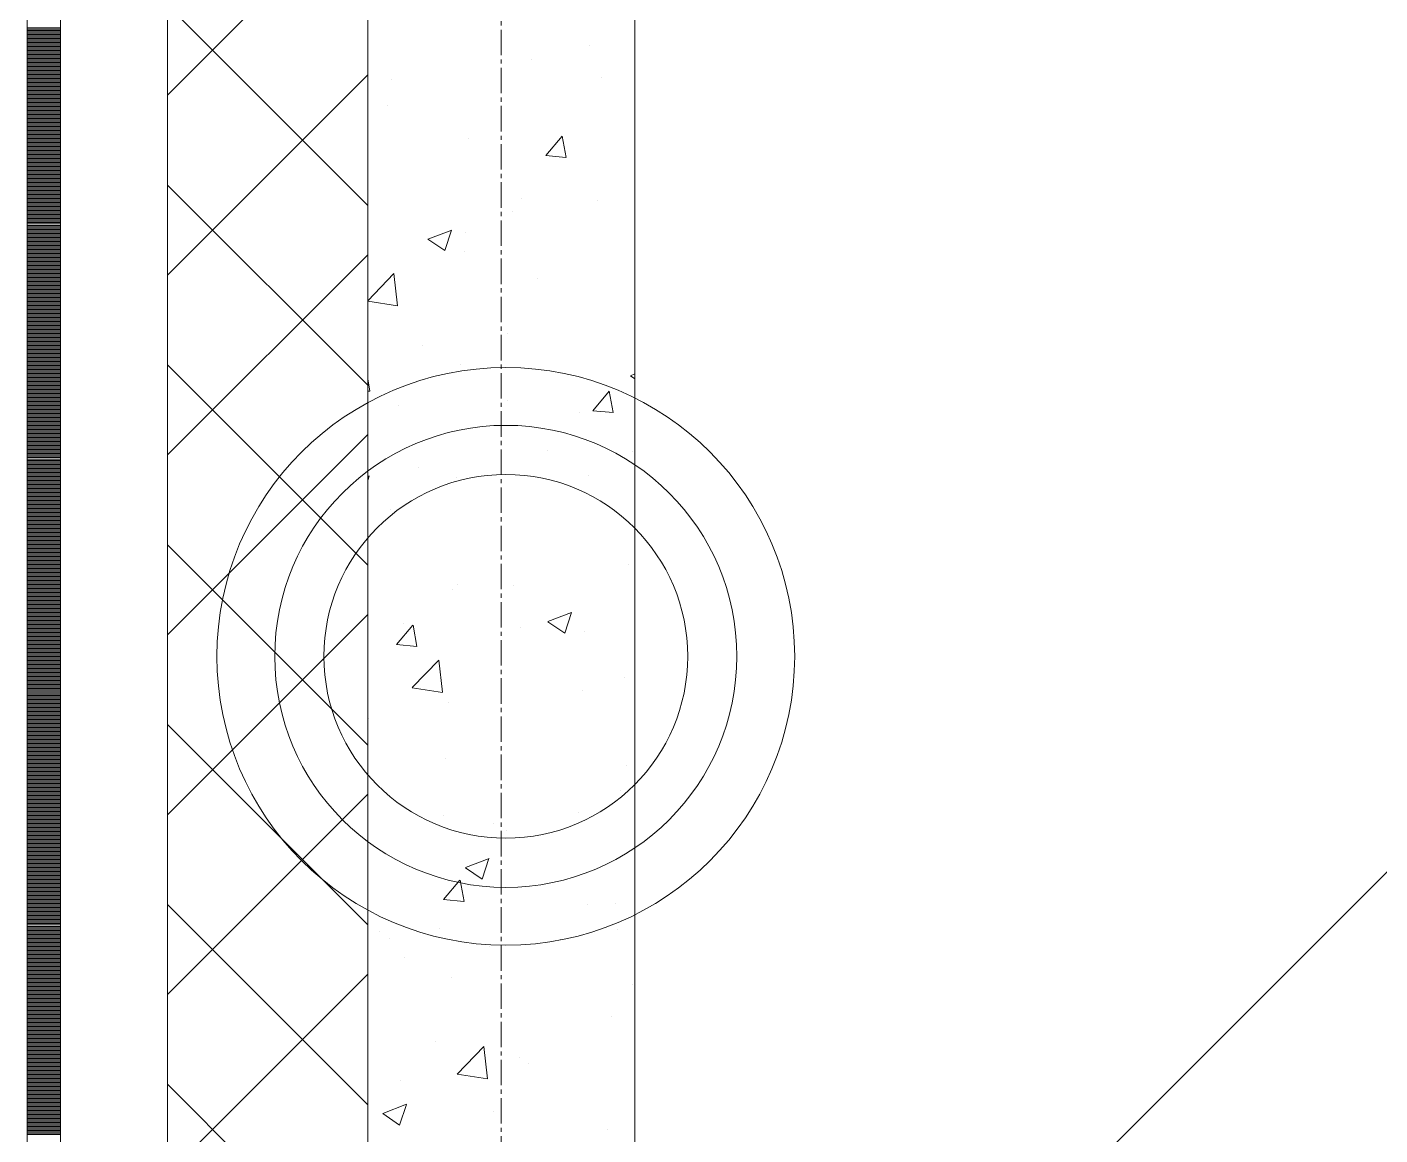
# Model space of a CAD drawing. Header units: millimetres. Extents: x 538266 to 1167394, y 114608 to 637157.
# Drawn here: x 828883 to 829896, y 150797 to 151626 of the extents above; entities that cross this region are included whole.
import ezdxf
from ezdxf.enums import TextEntityAlignment as Align

# ---------------------------------------------------------------- set-up
doc = ezdxf.new("R2010")
doc.units = ezdxf.units.MM
doc.linetypes.add('CENTER2', pattern=[28.575, 19.05, -3.175, 3.175, -3.175])
doc.linetypes.add('DASHED', pattern=[19.05, 12.7, -6.35])
doc.layers.get('Defpoints').update_dxf_attribs({"color": 140})
doc.layers.add('АР_Делит', color=120, linetype='Continuous', lineweight=0, plot=False)
for name, color, linetype, lineweight in [('АР_Стены ПЕНОблок', 52, 'Continuous', 20), ('АР_Тонкая', 254, 'Continuous', 5), ('АР_Утеплитель', 31, 'Continuous', 0), ('АР_Штриховка', 8, 'Continuous', 0)]:
    doc.layers.add(name, color=color, linetype=linetype, lineweight=lineweight)
doc.layers.add('РД_Оси_100', color=7, linetype='Continuous', lineweight=0, true_color=0x525252)
doc.layers.add('ФВ-5', color=7, linetype='Continuous')
doc.styles.add('style1', font='ARIALN.TTF')

# ---------------------------------------------------------------- blocks, each defined once
blk = doc.blocks.new('2_этаж')
at = {"layer": 'АР_Делит', "color": 18, "true_color": 0x000000}
for radius in [216.3, 173, 136.2]:
    blk.add_circle((672877, 151155.2), radius, dxfattribs=at)
at = {"layer": 'АР_Стены ПЕНОблок', "color": 18, "linetype": 'Continuous', "lineweight": 20, "true_color": 0x000000}
for p, q in [((672773.6, 213213.2), (672773.6, 137013.2)), ((672973.6, 137013.2), (672973.6, 213213.2))]:
    blk.add_line(p, q, dxfattribs=at)
at = {"layer": 'АР_Тонкая', "color": 18, "linetype": 'Continuous', "lineweight": 5, "true_color": 0x000000}
for p, q in [((672518.6, 213213.2), (672518.6, 137013.2)), ((672543.6, 213213.2), (672543.6, 137013.2)), ((672543.6, 137013.2), (672543.6, 213213.2)), ((672623.6, 137013.2), (672623.6, 213213.2))]:
    blk.add_line(p, q, dxfattribs=at)
at = {"layer": 'АР_Утеплитель', "color": 18, "linetype": 'Continuous', "lineweight": 0, "true_color": 0x000000}
for p, q in [((672623.6, 213213.2), (672623.6, 137013.2)), ((672773.6, 137013.2), (672773.6, 213213.2))]:
    blk.add_line(p, q, dxfattribs=at)
at = {"layer": 'АР_Штриховка', "color": 18, "linetype": 'Continuous', "lineweight": 0, "true_color": 0x000000}
for p, q in [((672623.6, 151575.5), (672773.6, 151725.5)), ((672773.6, 151492.9), (672623.6, 151642.9)), ((672518.6, 151626), (672543.6, 151626)), ((672518.6, 151625), (672543.6, 151625)), ((672518.6, 151624), (672543.6, 151624)), ((672518.6, 151623), (672543.6, 151623)), ((672518.6, 151622), (672543.6, 151622)), ((672518.6, 151621), (672543.6, 151621)), ((672518.6, 151620), (672543.6, 151620)), ((672518.6, 151619), (672543.6, 151619)), ((672518.6, 151618), (672543.6, 151618)), ((672518.6, 151617), (672543.6, 151617)), ((672518.6, 151616), (672543.6, 151616)), ((672518.6, 151615), (672543.6, 151615)), ((672518.6, 151614), (672543.6, 151614)), ((672518.6, 151613), (672543.6, 151613)), ((672518.6, 151612), (672543.6, 151612)), ((672518.6, 151611), (672543.6, 151611)), ((672518.6, 151610), (672543.6, 151610)), ((672518.6, 151609), (672543.6, 151609)), ((672518.6, 151608), (672543.6, 151608)), ((672518.6, 151607), (672543.6, 151607)), ((672518.6, 151606), (672543.6, 151606)), ((672518.6, 151605), (672543.6, 151605)), ((672518.6, 151604), (672543.6, 151604)), ((672939.7, 151612.6), (672939.7, 151612.6)), ((672518.6, 151603), (672543.6, 151603)), ((672518.6, 151602), (672543.6, 151602)), ((672518.6, 151601), (672543.6, 151601)), ((672518.6, 151600), (672543.6, 151600)), ((672518.6, 151599), (672543.6, 151599)), ((672518.6, 151598), (672543.6, 151598)), ((672518.6, 151597), (672543.6, 151597)), ((672518.6, 151596), (672543.6, 151596)), ((672518.6, 151595), (672543.6, 151595)), ((672518.6, 151594), (672543.6, 151594)), ((672896.5, 151602.3), (672896.5, 151602.3)), ((672518.6, 151593), (672543.6, 151593)), ((672518.6, 151592), (672543.6, 151592)), ((672518.6, 151591), (672543.6, 151591)), ((672518.6, 151590), (672543.6, 151590)), ((672518.6, 151589), (672543.6, 151589)), ((672518.6, 151588), (672543.6, 151588)), ((672518.6, 151587), (672543.6, 151587)), ((672518.6, 151586), (672543.6, 151586)), ((672518.6, 151585), (672543.6, 151585)), ((672518.6, 151584), (672543.6, 151584)), ((672518.6, 151583), (672543.6, 151583)), ((672623.6, 151440.8), (672773.6, 151590.8)), ((672791.5, 151587.1), (672791.5, 151587.1)), ((672948.6, 151588.7), (672948.6, 151588.7)), ((672518.6, 151582), (672543.6, 151582)), ((672518.6, 151581), (672543.6, 151581)), ((672518.6, 151580), (672543.6, 151580)), ((672518.6, 151579), (672543.6, 151579)), ((672518.6, 151578), (672543.6, 151578)), ((672518.6, 151577), (672543.6, 151577)), ((672518.6, 151576), (672543.6, 151576)), ((672518.6, 151575), (672543.6, 151575)), ((672518.6, 151574), (672543.6, 151574)), ((672518.6, 151573), (672543.6, 151573)), ((672518.6, 151572), (672543.6, 151572)), ((672518.6, 151571), (672543.6, 151571)), ((672518.6, 151570), (672543.6, 151570)), ((672518.6, 151569), (672543.6, 151569)), ((672518.6, 151568), (672543.6, 151568)), ((672518.6, 151567), (672543.6, 151567)), ((672518.6, 151566), (672543.6, 151566)), ((672518.6, 151565), (672543.6, 151565)), ((672518.6, 151564), (672543.6, 151564)), ((672518.6, 151563), (672543.6, 151563)), ((672788.1, 151567.6), (672788.1, 151567.6)), ((672518.6, 151562), (672543.6, 151562)), ((672518.6, 151561), (672543.6, 151561)), ((672518.6, 151560), (672543.6, 151560)), ((672518.6, 151559), (672543.6, 151559)), ((672518.6, 151558), (672543.6, 151558)), ((672518.6, 151557), (672543.6, 151557)), ((672518.6, 151556), (672543.6, 151556)), ((672518.6, 151555), (672543.6, 151555)), ((672518.6, 151554), (672543.6, 151554)), ((672518.6, 151553), (672543.6, 151553)), ((672518.6, 151552), (672543.6, 151552)), ((672518.6, 151551), (672543.6, 151551)), ((672518.6, 151550), (672543.6, 151550)), ((672518.6, 151549), (672543.6, 151549)), ((672518.6, 151548), (672543.6, 151548)), ((672518.6, 151547), (672543.6, 151547)), ((672518.6, 151546), (672543.6, 151546)), ((672518.6, 151545), (672543.6, 151545)), ((672518.6, 151544), (672543.6, 151544)), ((672518.6, 151543), (672543.6, 151543)), ((672849.2, 151543.2), (672849.2, 151543.2)), ((672906.9, 151530.2), (672919.1, 151544.8)), ((672922.2, 151528.9), (672919.3, 151544.8)), ((672518.6, 151542), (672543.6, 151542)), ((672518.6, 151541), (672543.6, 151541)), ((672518.6, 151540), (672543.6, 151540)), ((672518.6, 151539), (672543.6, 151539)), ((672518.6, 151538), (672543.6, 151538)), ((672518.6, 151537), (672543.6, 151537)), ((672518.6, 151536), (672543.6, 151536)), ((672518.6, 151535), (672543.6, 151535)), ((672518.6, 151534), (672543.6, 151534)), ((672518.6, 151533), (672543.6, 151533)), ((672518.6, 151532), (672543.6, 151532)), ((672518.6, 151531), (672543.6, 151531)), ((672518.6, 151530), (672543.6, 151530)), ((672518.6, 151529), (672543.6, 151529)), ((672518.6, 151528), (672543.6, 151528)), ((672518.6, 151527), (672543.6, 151527)), ((672518.6, 151526), (672543.6, 151526)), ((672518.6, 151525), (672543.6, 151525)), ((672518.6, 151524), (672543.6, 151524)), ((672518.6, 151523), (672543.6, 151523)), ((672906.9, 151530.2), (672922, 151528.9)), ((672518.6, 151522), (672543.6, 151522)), ((672518.6, 151521), (672543.6, 151521)), ((672518.6, 151520), (672543.6, 151520)), ((672518.6, 151519), (672543.6, 151519)), ((672518.6, 151518), (672543.6, 151518)), ((672518.6, 151517), (672543.6, 151517)), ((672518.6, 151516), (672543.6, 151516)), ((672518.6, 151515), (672543.6, 151515)), ((672518.6, 151514), (672543.6, 151514)), ((672518.6, 151513), (672543.6, 151513)), ((672518.6, 151512), (672543.6, 151512)), ((672518.6, 151511), (672543.6, 151511)), ((672518.6, 151510), (672543.6, 151510)), ((672518.6, 151509), (672543.6, 151509)), ((672518.6, 151508), (672543.6, 151508)), ((672518.6, 151507), (672543.6, 151507)), ((672518.6, 151506), (672543.6, 151506)), ((672518.6, 151505), (672543.6, 151505)), ((672518.6, 151504), (672543.6, 151504)), ((672518.6, 151503), (672543.6, 151503)), ((672518.6, 151502), (672543.6, 151502)), ((672773.6, 151358.2), (672623.6, 151508.2)), ((672518.6, 151501), (672543.6, 151501)), ((672518.6, 151500), (672543.6, 151500)), ((672518.6, 151499), (672543.6, 151499)), ((672518.6, 151498), (672543.6, 151498)), ((672518.6, 151497), (672543.6, 151497)), ((672518.6, 151496), (672543.6, 151496)), ((672518.6, 151495), (672543.6, 151495)), ((672518.6, 151494), (672543.6, 151494)), ((672518.6, 151493), (672543.6, 151493)), ((672518.6, 151492), (672543.6, 151492)), ((672888.5, 151498.2), (672888.5, 151498.2)), ((672945.3, 151496.9), (672945.3, 151496.9)), ((672518.6, 151491), (672543.6, 151491)), ((672518.6, 151490), (672543.6, 151490)), ((672518.6, 151489), (672543.6, 151489)), ((672518.6, 151488), (672543.6, 151488)), ((672518.6, 151487), (672543.6, 151487)), ((672518.6, 151486), (672543.6, 151486)), ((672518.6, 151485), (672543.6, 151485)), ((672518.6, 151484), (672543.6, 151484)), ((672518.6, 151483), (672543.6, 151483)), ((672518.6, 151482), (672543.6, 151482)), ((672881.7, 151488.5), (672881.7, 151488.5)), ((672518.6, 151481), (672543.6, 151481)), ((672518.6, 151480), (672543.6, 151480)), ((672518.6, 151479), (672543.6, 151479)), ((672518.6, 151478), (672543.6, 151478)), ((672518.6, 151477), (672543.6, 151477)), ((672518.6, 151476), (672543.6, 151476)), ((672518.6, 151475), (672543.6, 151475)), ((672518.6, 151474), (672543.6, 151474)), ((672518.6, 151473), (672543.6, 151473)), ((672518.6, 151472), (672543.6, 151472)), ((672818.7, 151467.7), (672836.5, 151474.5)), ((672831.3, 151459.1), (672836.4, 151474.4)), ((672847, 151472.5), (672847, 151472.5)), ((672518.6, 151471), (672543.6, 151471)), ((672518.6, 151470), (672543.6, 151470)), ((672518.6, 151469), (672543.6, 151469)), ((672518.6, 151468), (672543.6, 151468)), ((672518.6, 151467), (672543.6, 151467)), ((672518.6, 151466), (672543.6, 151466)), ((672518.6, 151465), (672543.6, 151465)), ((672518.6, 151464), (672543.6, 151464)), ((672518.6, 151463), (672543.6, 151463)), ((672518.6, 151462), (672543.6, 151462)), ((672818.6, 151467.6), (672831.3, 151459.1)), ((672518.6, 151461), (672543.6, 151461)), ((672518.6, 151460), (672543.6, 151460)), ((672518.6, 151459), (672543.6, 151459)), ((672518.6, 151458), (672543.6, 151458)), ((672518.6, 151457), (672543.6, 151457)), ((672518.6, 151456), (672543.6, 151456)), ((672518.6, 151455), (672543.6, 151455)), ((672518.6, 151454), (672543.6, 151454)), ((672518.6, 151453), (672543.6, 151453)), ((672518.6, 151452), (672543.6, 151452)), ((672623.6, 151306), (672773.6, 151456)), ((672846.1, 151458.6), (672846.1, 151458.6)), ((672518.6, 151451), (672543.6, 151451)), ((672518.6, 151450), (672543.6, 151450)), ((672518.6, 151449), (672543.6, 151449)), ((672518.6, 151448), (672543.6, 151448)), ((672518.6, 151447), (672543.6, 151447)), ((672518.6, 151446), (672543.6, 151446)), ((672518.6, 151445), (672543.6, 151445)), ((672518.6, 151444), (672543.6, 151444)), ((672518.6, 151443), (672543.6, 151443)), ((672518.6, 151442), (672543.6, 151442)), ((672773.6, 151421.5), (672793.1, 151441.9)), ((672796, 151417.8), (672793.2, 151441.9)), ((672518.6, 151441), (672543.6, 151441)), ((672518.6, 151440), (672543.6, 151440)), ((672518.6, 151439), (672543.6, 151439)), ((672518.6, 151438), (672543.6, 151438)), ((672518.6, 151437), (672543.6, 151437)), ((672518.6, 151436), (672543.6, 151436)), ((672518.6, 151435), (672543.6, 151435)), ((672518.6, 151434), (672543.6, 151434)), ((672518.6, 151433), (672543.6, 151433)), ((672518.6, 151432), (672543.6, 151432)), ((672900.6, 151438.4), (672900.6, 151438.4)), ((672518.6, 151431), (672543.6, 151431)), ((672518.6, 151430), (672543.6, 151430)), ((672518.6, 151429), (672543.6, 151429)), ((672518.6, 151428), (672543.6, 151428)), ((672518.6, 151427), (672543.6, 151427)), ((672518.6, 151426), (672543.6, 151426)), ((672518.6, 151425), (672543.6, 151425)), ((672518.6, 151424), (672543.6, 151424)), ((672518.6, 151423), (672543.6, 151423)), ((672518.6, 151422), (672543.6, 151422)), ((672518.6, 151421), (672543.6, 151421)), ((672773.6, 151421.2), (672795.9, 151417.7)), ((672518.6, 151420), (672543.6, 151420)), ((672518.6, 151419), (672543.6, 151419)), ((672518.6, 151418), (672543.6, 151418)), ((672518.6, 151417), (672543.6, 151417)), ((672518.6, 151416), (672543.6, 151416)), ((672518.6, 151415), (672543.6, 151415)), ((672518.6, 151414), (672543.6, 151414)), ((672518.6, 151413), (672543.6, 151413)), ((672518.6, 151412), (672543.6, 151412)), ((672518.6, 151411), (672543.6, 151411)), ((672518.6, 151410), (672543.6, 151410)), ((672518.6, 151409), (672543.6, 151409)), ((672518.6, 151408), (672543.6, 151408)), ((672518.6, 151407), (672543.6, 151407)), ((672518.6, 151406), (672543.6, 151406)), ((672518.6, 151405), (672543.6, 151405)), ((672518.6, 151404), (672543.6, 151404)), ((672518.6, 151403), (672543.6, 151403)), ((672518.6, 151402), (672543.6, 151402)), ((672518.6, 151401), (672543.6, 151401)), ((672518.6, 151400), (672543.6, 151400)), ((672518.6, 151399), (672543.6, 151399)), ((672518.6, 151398), (672543.6, 151398)), ((672518.6, 151397), (672543.6, 151397)), ((672518.6, 151396), (672543.6, 151396)), ((672518.6, 151395), (672543.6, 151395)), ((672518.6, 151394), (672543.6, 151394)), ((672518.6, 151393), (672543.6, 151393)), ((672518.6, 151392), (672543.6, 151392)), ((672518.6, 151391), (672543.6, 151391)), ((672878.5, 151396.7), (672878.5, 151396.7)), ((672518.6, 151390), (672543.6, 151390)), ((672518.6, 151389), (672543.6, 151389)), ((672518.6, 151388), (672543.6, 151388)), ((672518.6, 151387), (672543.6, 151387)), ((672518.6, 151386), (672543.6, 151386)), ((672518.6, 151385), (672543.6, 151385)), ((672518.6, 151384), (672543.6, 151384)), ((672518.6, 151383), (672543.6, 151383)), ((672518.6, 151382), (672543.6, 151382)), ((672518.6, 151381), (672543.6, 151381)), ((672814.9, 151388.3), (672814.9, 151388.3)), ((672518.6, 151380), (672543.6, 151380)), ((672518.6, 151379), (672543.6, 151379)), ((672518.6, 151378), (672543.6, 151378)), ((672518.6, 151377), (672543.6, 151377)), ((672518.6, 151376), (672543.6, 151376)), ((672518.6, 151375), (672543.6, 151375)), ((672518.6, 151374), (672543.6, 151374)), ((672518.6, 151373), (672543.6, 151373)), ((672518.6, 151372), (672543.6, 151372)), ((672518.6, 151371), (672543.6, 151371)), ((672773.6, 151223.5), (672623.6, 151373.5)), ((672843, 151374.1), (672843, 151374.1)), ((672518.6, 151370), (672543.6, 151370)), ((672518.6, 151369), (672543.6, 151369)), ((672518.6, 151368), (672543.6, 151368)), ((672518.6, 151367), (672543.6, 151367)), ((672518.6, 151366), (672543.6, 151366)), ((672518.6, 151365), (672543.6, 151365)), ((672518.6, 151364), (672543.6, 151364)), ((672518.6, 151363), (672543.6, 151363)), ((672518.6, 151362), (672543.6, 151362)), ((672518.6, 151361), (672543.6, 151361)), ((672775.3, 151353.8), (672773.6, 151363)), ((672970.3, 151365.4), (672973.6, 151366.7)), ((672970.3, 151365.3), (672973.6, 151363.1)), ((672518.6, 151360), (672543.6, 151360)), ((672518.6, 151359), (672543.6, 151359)), ((672518.6, 151358), (672543.6, 151358)), ((672518.6, 151357), (672543.6, 151357)), ((672518.6, 151356), (672543.6, 151356)), ((672518.6, 151355), (672543.6, 151355)), ((672518.6, 151354), (672543.6, 151354)), ((672518.6, 151353), (672543.6, 151353)), ((672518.6, 151352), (672543.6, 151352)), ((672518.6, 151351), (672543.6, 151351)), ((672773.6, 151353.9), (672775.1, 151353.7)), ((672942.1, 151339.1), (672954.4, 151353.7)), ((672957.5, 151337.8), (672954.5, 151353.8)), ((672518.6, 151350), (672543.6, 151350)), ((672518.6, 151349), (672543.6, 151349)), ((672518.6, 151348), (672543.6, 151348)), ((672518.6, 151347), (672543.6, 151347)), ((672518.6, 151346), (672543.6, 151346)), ((672518.6, 151345), (672543.6, 151345)), ((672518.6, 151344), (672543.6, 151344)), ((672518.6, 151343), (672543.6, 151343)), ((672518.6, 151342), (672543.6, 151342)), ((672518.6, 151341), (672543.6, 151341)), ((672518.6, 151340), (672543.6, 151340)), ((672796.5, 151343.4), (672796.5, 151343.4)), ((672878.1, 151346.7), (672878.1, 151346.7)), ((672518.6, 151339), (672543.6, 151339)), ((672518.6, 151338), (672543.6, 151338)), ((672518.6, 151337), (672543.6, 151337)), ((672518.6, 151336), (672543.6, 151336)), ((672518.6, 151335), (672543.6, 151335)), ((672518.6, 151334), (672543.6, 151334)), ((672518.6, 151333), (672543.6, 151333)), ((672518.6, 151332), (672543.6, 151332)), ((672518.6, 151331), (672543.6, 151331)), ((672518.6, 151330), (672543.6, 151330)), ((672932.1, 151337.7), (672932.1, 151337.7)), ((672942.1, 151339.1), (672957.3, 151337.8)), ((672518.6, 151329), (672543.6, 151329)), ((672518.6, 151328), (672543.6, 151328)), ((672518.6, 151327), (672543.6, 151327)), ((672518.6, 151326), (672543.6, 151326)), ((672518.6, 151325), (672543.6, 151325)), ((672518.6, 151324), (672543.6, 151324)), ((672518.6, 151323), (672543.6, 151323)), ((672518.6, 151322), (672543.6, 151322)), ((672518.6, 151321), (672543.6, 151321)), ((672518.6, 151320), (672543.6, 151320)), ((672623.6, 151171.3), (672773.6, 151321.3)), ((672518.6, 151319), (672543.6, 151319)), ((672518.6, 151318), (672543.6, 151318)), ((672518.6, 151317), (672543.6, 151317)), ((672518.6, 151316), (672543.6, 151316)), ((672518.6, 151315), (672543.6, 151315)), ((672518.6, 151314), (672543.6, 151314)), ((672518.6, 151313), (672543.6, 151313)), ((672518.6, 151312), (672543.6, 151312)), ((672518.6, 151311), (672543.6, 151311)), ((672518.6, 151310), (672543.6, 151310)), ((672518.6, 151309), (672543.6, 151309)), ((672518.6, 151308), (672543.6, 151308)), ((672518.6, 151307), (672543.6, 151307)), ((672518.6, 151306), (672543.6, 151306)), ((672518.6, 151305), (672543.6, 151305)), ((672518.6, 151304), (672543.6, 151304)), ((672518.6, 151303), (672543.6, 151303)), ((672518.6, 151302), (672543.6, 151302)), ((672518.6, 151301), (672543.6, 151301)), ((672518.6, 151300), (672543.6, 151300)), ((672907.9, 151309.2), (672907.9, 151309.2)), ((672971.9, 151308.6), (672971.9, 151308.6)), ((672518.6, 151299), (672543.6, 151299)), ((672518.6, 151298), (672543.6, 151298)), ((672518.6, 151297), (672543.6, 151297)), ((672518.6, 151296), (672543.6, 151296)), ((672518.6, 151295), (672543.6, 151295)), ((672518.6, 151294), (672543.6, 151294)), ((672518.6, 151293), (672543.6, 151293)), ((672518.6, 151292), (672543.6, 151292)), ((672518.6, 151291), (672543.6, 151291)), ((672518.6, 151290), (672543.6, 151290)), ((672773.6, 151289.9), (672774.7, 151290.4)), ((672773.6, 151287), (672774.6, 151290.2)), ((672811.7, 151296.5), (672811.7, 151296.5)), ((672840, 151289.5), (672840, 151289.5)), ((672938.9, 151290.9), (672938.9, 151290.9)), ((672518.6, 151289), (672543.6, 151289)), ((672518.6, 151288), (672543.6, 151288)), ((672518.6, 151287), (672543.6, 151287)), ((672518.6, 151286), (672543.6, 151286)), ((672518.6, 151285), (672543.6, 151285)), ((672518.6, 151284), (672543.6, 151284)), ((672518.6, 151283), (672543.6, 151283)), ((672518.6, 151282), (672543.6, 151282)), ((672518.6, 151281), (672543.6, 151281)), ((672518.6, 151280), (672543.6, 151280)), ((672518.6, 151279), (672543.6, 151279)), ((672518.6, 151278), (672543.6, 151278)), ((672518.6, 151277), (672543.6, 151277)), ((672518.6, 151276), (672543.6, 151276)), ((672518.6, 151275), (672543.6, 151275)), ((672518.6, 151274), (672543.6, 151274)), ((672518.6, 151273), (672543.6, 151273)), ((672518.6, 151272), (672543.6, 151272)), ((672518.6, 151271), (672543.6, 151271)), ((672518.6, 151270), (672543.6, 151270)), ((672518.6, 151269), (672543.6, 151269)), ((672518.6, 151268), (672543.6, 151268)), ((672518.6, 151267), (672543.6, 151267)), ((672518.6, 151266), (672543.6, 151266)), ((672518.6, 151265), (672543.6, 151265)), ((672518.6, 151264), (672543.6, 151264)), ((672518.6, 151263), (672543.6, 151263)), ((672518.6, 151262), (672543.6, 151262)), ((672518.6, 151261), (672543.6, 151261)), ((672518.6, 151260), (672543.6, 151260)), ((672518.6, 151259), (672543.6, 151259)), ((672790.8, 151265.5), (672790.8, 151265.5)), ((672518.6, 151258), (672543.6, 151258)), ((672518.6, 151257), (672543.6, 151257)), ((672518.6, 151256), (672543.6, 151256)), ((672518.6, 151255), (672543.6, 151255)), ((672518.6, 151254), (672543.6, 151254)), ((672518.6, 151253), (672543.6, 151253)), ((672518.6, 151252), (672543.6, 151252)), ((672518.6, 151251), (672543.6, 151251)), ((672518.6, 151250), (672543.6, 151250)), ((672518.6, 151249), (672543.6, 151249)), ((672518.6, 151248), (672543.6, 151248)), ((672518.6, 151247), (672543.6, 151247)), ((672518.6, 151246), (672543.6, 151246)), ((672518.6, 151245), (672543.6, 151245)), ((672518.6, 151244), (672543.6, 151244)), ((672518.6, 151243), (672543.6, 151243)), ((672518.6, 151242), (672543.6, 151242)), ((672518.6, 151241), (672543.6, 151241)), ((672518.6, 151240), (672543.6, 151240)), ((672518.6, 151239), (672543.6, 151239)), ((672773.6, 151088.8), (672623.6, 151238.8)), ((672518.6, 151238), (672543.6, 151238)), ((672518.6, 151237), (672543.6, 151237)), ((672518.6, 151236), (672543.6, 151236)), ((672518.6, 151235), (672543.6, 151235)), ((672518.6, 151234), (672543.6, 151234)), ((672518.6, 151233), (672543.6, 151233)), ((672518.6, 151232), (672543.6, 151232)), ((672518.6, 151231), (672543.6, 151231)), ((672518.6, 151230), (672543.6, 151230)), ((672518.6, 151229), (672543.6, 151229)), ((672518.6, 151228), (672543.6, 151228)), ((672518.6, 151227), (672543.6, 151227)), ((672518.6, 151226), (672543.6, 151226)), ((672518.6, 151225), (672543.6, 151225)), ((672518.6, 151224), (672543.6, 151224)), ((672518.6, 151223), (672543.6, 151223)), ((672518.6, 151222), (672543.6, 151222)), ((672518.6, 151221), (672543.6, 151221)), ((672518.6, 151220), (672543.6, 151220)), ((672518.6, 151219), (672543.6, 151219)), ((672968.8, 151224), (672968.8, 151224)), ((672518.6, 151218), (672543.6, 151218)), ((672518.6, 151217), (672543.6, 151217)), ((672518.6, 151216), (672543.6, 151216)), ((672518.6, 151215), (672543.6, 151215)), ((672518.6, 151214), (672543.6, 151214)), ((672518.6, 151213), (672543.6, 151213)), ((672518.6, 151212), (672543.6, 151212)), ((672518.6, 151211), (672543.6, 151211)), ((672518.6, 151210), (672543.6, 151210)), ((672518.6, 151209), (672543.6, 151209)), ((672841.1, 151209), (672841.1, 151209)), ((672518.6, 151208), (672543.6, 151208)), ((672518.6, 151207), (672543.6, 151207)), ((672518.6, 151206), (672543.6, 151206)), ((672518.6, 151205), (672543.6, 151205)), ((672518.6, 151204), (672543.6, 151204)), ((672518.6, 151203), (672543.6, 151203)), ((672518.6, 151202), (672543.6, 151202)), ((672518.6, 151201), (672543.6, 151201)), ((672518.6, 151200), (672543.6, 151200)), ((672518.6, 151199), (672543.6, 151199)), ((672836.9, 151205), (672836.9, 151205)), ((672882.6, 151207.9), (672882.6, 151207.9)), ((672518.6, 151198), (672543.6, 151198)), ((672518.6, 151197), (672543.6, 151197)), ((672518.6, 151196), (672543.6, 151196)), ((672518.6, 151195), (672543.6, 151195)), ((672518.6, 151194), (672543.6, 151194)), ((672518.6, 151193), (672543.6, 151193)), ((672518.6, 151192), (672543.6, 151192)), ((672518.6, 151191), (672543.6, 151191)), ((672518.6, 151190), (672543.6, 151190)), ((672518.6, 151189), (672543.6, 151189)), ((672518.6, 151188), (672543.6, 151188)), ((672908.5, 151181.3), (672926.3, 151188.1)), ((672921.1, 151172.6), (672926.2, 151188)), ((672518.6, 151187), (672543.6, 151187)), ((672518.6, 151186), (672543.6, 151186)), ((672518.6, 151185), (672543.6, 151185)), ((672518.6, 151184), (672543.6, 151184)), ((672518.6, 151183), (672543.6, 151183)), ((672518.6, 151182), (672543.6, 151182)), ((672518.6, 151181), (672543.6, 151181)), ((672518.6, 151180), (672543.6, 151180)), ((672518.6, 151179), (672543.6, 151179)), ((672518.6, 151178), (672543.6, 151178)), ((672623.6, 151036.6), (672773.6, 151186.6)), ((672795.2, 151164), (672807.4, 151178.6)), ((672800.6, 151179.5), (672800.6, 151179.5)), ((672810.5, 151162.7), (672807.6, 151178.6)), ((672908.5, 151181.1), (672921.1, 151172.6)), ((672518.6, 151177), (672543.6, 151177)), ((672518.6, 151176), (672543.6, 151176)), ((672518.6, 151175), (672543.6, 151175)), ((672518.6, 151174), (672543.6, 151174)), ((672518.6, 151173), (672543.6, 151173)), ((672518.6, 151172), (672543.6, 151172)), ((672518.6, 151171), (672543.6, 151171)), ((672518.6, 151170), (672543.6, 151170)), ((672518.6, 151169), (672543.6, 151169)), ((672518.6, 151168), (672543.6, 151168)), ((672887.8, 151176.6), (672887.8, 151176.6)), ((672936.2, 151173.8), (672936.2, 151173.8)), ((672518.6, 151167), (672543.6, 151167)), ((672518.6, 151166), (672543.6, 151166)), ((672518.6, 151165), (672543.6, 151165)), ((672518.6, 151164), (672543.6, 151164)), ((672518.6, 151163), (672543.6, 151163)), ((672518.6, 151162), (672543.6, 151162)), ((672518.6, 151161), (672543.6, 151161)), ((672518.6, 151160), (672543.6, 151160)), ((672518.6, 151159), (672543.6, 151159)), ((672518.6, 151158), (672543.6, 151158)), ((672795.2, 151164), (672810.4, 151162.7)), ((672518.6, 151157), (672543.6, 151157)), ((672518.6, 151156), (672543.6, 151156)), ((672518.6, 151155), (672543.6, 151155)), ((672518.6, 151154), (672543.6, 151154)), ((672518.6, 151153), (672543.6, 151153)), ((672518.6, 151152), (672543.6, 151152)), ((672518.6, 151151), (672543.6, 151151)), ((672518.6, 151150), (672543.6, 151150)), ((672518.6, 151149), (672543.6, 151149)), ((672518.6, 151148), (672543.6, 151148)), ((672807, 151131.8), (672826.8, 151152.4)), ((672829.6, 151128.3), (672826.8, 151152.4)), ((672518.6, 151147), (672543.6, 151147)), ((672518.6, 151146), (672543.6, 151146)), ((672518.6, 151145), (672543.6, 151145)), ((672518.6, 151144), (672543.6, 151144)), ((672518.6, 151143), (672543.6, 151143)), ((672518.6, 151142), (672543.6, 151142)), ((672518.6, 151141), (672543.6, 151141)), ((672518.6, 151140), (672543.6, 151140)), ((672518.6, 151139), (672543.6, 151139)), ((672518.6, 151138), (672543.6, 151138)), ((672965.7, 151139.4), (672965.7, 151139.4)), ((672518.6, 151137), (672543.6, 151137)), ((672518.6, 151136), (672543.6, 151136)), ((672518.6, 151135), (672543.6, 151135)), ((672518.6, 151134), (672543.6, 151134)), ((672518.6, 151133), (672543.6, 151133)), ((672518.6, 151132), (672543.6, 151132)), ((672518.6, 151131), (672543.6, 151131)), ((672518.6, 151130), (672543.6, 151130)), ((672518.6, 151129), (672543.6, 151129)), ((672518.6, 151128), (672543.6, 151128)), ((672807, 151131.7), (672829.6, 151128.2)), ((672934.7, 151129.9), (672934.7, 151129.9)), ((672518.6, 151127), (672543.6, 151127)), ((672518.6, 151126), (672543.6, 151126)), ((672518.6, 151125), (672543.6, 151125)), ((672518.6, 151124), (672543.6, 151124)), ((672518.6, 151123), (672543.6, 151123)), ((672518.6, 151122), (672543.6, 151122)), ((672518.6, 151121), (672543.6, 151121)), ((672518.6, 151120), (672543.6, 151120)), ((672518.6, 151119), (672543.6, 151119)), ((672518.6, 151118), (672543.6, 151118)), ((672833.8, 151120.4), (672833.8, 151120.4)), ((672518.6, 151117), (672543.6, 151117)), ((672518.6, 151116), (672543.6, 151116)), ((672518.6, 151115), (672543.6, 151115)), ((672518.6, 151114), (672543.6, 151114)), ((672518.6, 151113), (672543.6, 151113)), ((672518.6, 151112), (672543.6, 151112)), ((672518.6, 151111), (672543.6, 151111)), ((672518.6, 151110), (672543.6, 151110)), ((672518.6, 151109), (672543.6, 151109)), ((672518.6, 151108), (672543.6, 151108)), ((672518.6, 151107), (672543.6, 151107)), ((672774.2, 151108.8), (672774.2, 151108.8)), ((672518.6, 151106), (672543.6, 151106)), ((672518.6, 151105), (672543.6, 151105)), ((672518.6, 151104), (672543.6, 151104)), ((672518.6, 151103), (672543.6, 151103)), ((672518.6, 151102), (672543.6, 151102)), ((672518.6, 151101), (672543.6, 151101)), ((672518.6, 151100), (672543.6, 151100)), ((672518.6, 151099), (672543.6, 151099)), ((672518.6, 151098), (672543.6, 151098)), ((672518.6, 151097), (672543.6, 151097)), ((672773.6, 150954.1), (672623.6, 151104.1)), ((672518.6, 151096), (672543.6, 151096)), ((672518.6, 151095), (672543.6, 151095)), ((672518.6, 151094), (672543.6, 151094)), ((672518.6, 151093), (672543.6, 151093)), ((672518.6, 151092), (672543.6, 151092)), ((672518.6, 151091), (672543.6, 151091)), ((672518.6, 151090), (672543.6, 151090)), ((672518.6, 151089), (672543.6, 151089)), ((672518.6, 151088), (672543.6, 151088)), ((672518.6, 151087), (672543.6, 151087)), ((672518.6, 151086), (672543.6, 151086)), ((672518.6, 151085), (672543.6, 151085)), ((672518.6, 151084), (672543.6, 151084)), ((672518.6, 151083), (672543.6, 151083)), ((672518.6, 151082), (672543.6, 151082)), ((672518.6, 151081), (672543.6, 151081)), ((672518.6, 151080), (672543.6, 151080)), ((672518.6, 151079), (672543.6, 151079)), ((672518.6, 151078), (672543.6, 151078)), ((672518.6, 151077), (672543.6, 151077)), ((672832.1, 151078.8), (672832.1, 151078.8)), ((672518.6, 151076), (672543.6, 151076)), ((672518.6, 151075), (672543.6, 151075)), ((672518.6, 151074), (672543.6, 151074)), ((672518.6, 151073), (672543.6, 151073)), ((672518.6, 151072), (672543.6, 151072)), ((672518.6, 151071), (672543.6, 151071)), ((672518.6, 151070), (672543.6, 151070)), ((672518.6, 151069), (672543.6, 151069)), ((672518.6, 151068), (672543.6, 151068)), ((672518.6, 151067), (672543.6, 151067)), ((672967.7, 151073.1), (672967.7, 151073.1)), ((672518.6, 151066), (672543.6, 151066)), ((672518.6, 151065), (672543.6, 151065)), ((672518.6, 151064), (672543.6, 151064)), ((672518.6, 151063), (672543.6, 151063)), ((672518.6, 151062), (672543.6, 151062)), ((672518.6, 151061), (672543.6, 151061)), ((672518.6, 151060), (672543.6, 151060)), ((672518.6, 151059), (672543.6, 151059)), ((672518.6, 151058), (672543.6, 151058)), ((672518.6, 151057), (672543.6, 151057)), ((672518.6, 151056), (672543.6, 151056)), ((672518.6, 151055), (672543.6, 151055)), ((672518.6, 151054), (672543.6, 151054)), ((672518.6, 151053), (672543.6, 151053)), ((672518.6, 151052), (672543.6, 151052)), ((672518.6, 151051), (672543.6, 151051)), ((672518.6, 151050), (672543.6, 151050)), ((672518.6, 151049), (672543.6, 151049)), ((672518.6, 151048), (672543.6, 151048)), ((672518.6, 151047), (672543.6, 151047)), ((672623.6, 150901.9), (672773.6, 151051.9)), ((672962.6, 151054.9), (672962.6, 151054.9)), ((672518.6, 151046), (672543.6, 151046)), ((672518.6, 151045), (672543.6, 151045)), ((672518.6, 151044), (672543.6, 151044)), ((672518.6, 151043), (672543.6, 151043)), ((672518.6, 151042), (672543.6, 151042)), ((672518.6, 151041), (672543.6, 151041)), ((672518.6, 151040), (672543.6, 151040)), ((672518.6, 151039), (672543.6, 151039)), ((672518.6, 151038), (672543.6, 151038)), ((672518.6, 151037), (672543.6, 151037)), ((672518.6, 151036), (672543.6, 151036)), ((672931.4, 151038.1), (672931.4, 151038.1)), ((672518.6, 151035), (672543.6, 151035)), ((672518.6, 151034), (672543.6, 151034)), ((672518.6, 151033), (672543.6, 151033)), ((672518.6, 151032), (672543.6, 151032)), ((672518.6, 151031), (672543.6, 151031)), ((672518.6, 151030), (672543.6, 151030)), ((672518.6, 151029), (672543.6, 151029)), ((672518.6, 151028), (672543.6, 151028)), ((672518.6, 151027), (672543.6, 151027)), ((672518.6, 151026), (672543.6, 151026)), ((672830.7, 151035.8), (672830.7, 151035.8)), ((672867.8, 151029.7), (672867.8, 151029.7)), ((672518.6, 151025), (672543.6, 151025)), ((672518.6, 151024), (672543.6, 151024)), ((672518.6, 151023), (672543.6, 151023)), ((672518.6, 151022), (672543.6, 151022)), ((672518.6, 151021), (672543.6, 151021)), ((672518.6, 151020), (672543.6, 151020)), ((672518.6, 151019), (672543.6, 151019)), ((672518.6, 151018), (672543.6, 151018)), ((672518.6, 151017), (672543.6, 151017)), ((672518.6, 151016), (672543.6, 151016)), ((672877.3, 151025), (672877.3, 151025)), ((672518.6, 151015), (672543.6, 151015)), ((672518.6, 151014), (672543.6, 151014)), ((672518.6, 151013), (672543.6, 151013)), ((672518.6, 151012), (672543.6, 151012)), ((672518.6, 151011), (672543.6, 151011)), ((672518.6, 151010), (672543.6, 151010)), ((672518.6, 151009), (672543.6, 151009)), ((672518.6, 151008), (672543.6, 151008)), ((672518.6, 151007), (672543.6, 151007)), ((672518.6, 151006), (672543.6, 151006)), ((672518.6, 151005), (672543.6, 151005)), ((672518.6, 151004), (672543.6, 151004)), ((672518.6, 151003), (672543.6, 151003)), ((672518.6, 151002), (672543.6, 151002)), ((672518.6, 151001), (672543.6, 151001)), ((672518.6, 151000), (672543.6, 151000)), ((672518.6, 150999), (672543.6, 150999)), ((672518.6, 150998), (672543.6, 150998)), ((672518.6, 150997), (672543.6, 150997)), ((672518.6, 150996), (672543.6, 150996)), ((672846.7, 150997.1), (672864.5, 151003.9)), ((672846.7, 150996.9), (672859.3, 150988.4)), ((672859.3, 150988.4), (672864.4, 151003.8)), ((672518.6, 150995), (672543.6, 150995)), ((672518.6, 150994), (672543.6, 150994)), ((672518.6, 150993), (672543.6, 150993)), ((672518.6, 150992), (672543.6, 150992)), ((672518.6, 150991), (672543.6, 150991)), ((672518.6, 150990), (672543.6, 150990)), ((672518.6, 150989), (672543.6, 150989)), ((672518.6, 150988), (672543.6, 150988)), ((672518.6, 150987), (672543.6, 150987)), ((672518.6, 150986), (672543.6, 150986)), ((672830.4, 150973), (672842.7, 150987.6)), ((672845.8, 150971.7), (672842.8, 150987.6)), ((672518.6, 150985), (672543.6, 150985)), ((672518.6, 150984), (672543.6, 150984)), ((672518.6, 150983), (672543.6, 150983)), ((672518.6, 150982), (672543.6, 150982)), ((672518.6, 150981), (672543.6, 150981)), ((672518.6, 150980), (672543.6, 150980)), ((672518.6, 150979), (672543.6, 150979)), ((672518.6, 150978), (672543.6, 150978)), ((672518.6, 150977), (672543.6, 150977)), ((672518.6, 150976), (672543.6, 150976)), ((672518.6, 150975), (672543.6, 150975)), ((672518.6, 150974), (672543.6, 150974)), ((672518.6, 150973), (672543.6, 150973)), ((672518.6, 150972), (672543.6, 150972)), ((672518.6, 150971), (672543.6, 150971)), ((672518.6, 150970), (672543.6, 150970)), ((672518.6, 150969), (672543.6, 150969)), ((672518.6, 150968), (672543.6, 150968)), ((672518.6, 150967), (672543.6, 150967)), ((672518.6, 150966), (672543.6, 150966)), ((672773.6, 150819.4), (672623.6, 150969.4)), ((672830.4, 150973), (672845.6, 150971.6)), ((672938.2, 150969.3), (672938.2, 150969.3)), ((672959.5, 150970.3), (672959.5, 150970.3)), ((672518.6, 150965), (672543.6, 150965)), ((672518.6, 150964), (672543.6, 150964)), ((672518.6, 150963), (672543.6, 150963)), ((672518.6, 150962), (672543.6, 150962)), ((672518.6, 150961), (672543.6, 150961)), ((672518.6, 150960), (672543.6, 150960)), ((672518.6, 150959), (672543.6, 150959)), ((672518.6, 150958), (672543.6, 150958)), ((672518.6, 150957), (672543.6, 150957)), ((672518.6, 150956), (672543.6, 150956)), ((672518.6, 150955), (672543.6, 150955)), ((672518.6, 150954), (672543.6, 150954)), ((672518.6, 150953), (672543.6, 150953)), ((672518.6, 150952), (672543.6, 150952)), ((672518.6, 150951), (672543.6, 150951)), ((672518.6, 150950), (672543.6, 150950)), ((672518.6, 150949), (672543.6, 150949)), ((672518.6, 150948), (672543.6, 150948)), ((672518.6, 150947), (672543.6, 150947)), ((672518.6, 150946), (672543.6, 150946)), ((672518.6, 150945), (672543.6, 150945)), ((672782.6, 150949), (672782.6, 150949)), ((672827.6, 150951.3), (672827.6, 150951.3)), ((672960.8, 150950.6), (672960.8, 150950.6)), ((672518.6, 150944), (672543.6, 150944)), ((672518.6, 150943), (672543.6, 150943)), ((672518.6, 150942), (672543.6, 150942)), ((672518.6, 150941), (672543.6, 150941)), ((672518.6, 150940), (672543.6, 150940)), ((672518.6, 150939), (672543.6, 150939)), ((672518.6, 150938), (672543.6, 150938)), ((672518.6, 150937), (672543.6, 150937)), ((672518.6, 150936), (672543.6, 150936)), ((672518.6, 150935), (672543.6, 150935)), ((672790, 150943.8), (672790, 150943.8)), ((672864.6, 150937.9), (672864.6, 150937.9)), ((672918.2, 150943.3), (672918.2, 150943.3)), ((672518.6, 150934), (672543.6, 150934)), ((672518.6, 150933), (672543.6, 150933)), ((672518.6, 150932), (672543.6, 150932)), ((672518.6, 150931), (672543.6, 150931)), ((672518.6, 150930), (672543.6, 150930)), ((672518.6, 150929), (672543.6, 150929)), ((672518.6, 150928), (672543.6, 150928)), ((672518.6, 150927), (672543.6, 150927)), ((672518.6, 150926), (672543.6, 150926)), ((672518.6, 150925), (672543.6, 150925)), ((672801, 150929.6), (672801, 150929.6)), ((672518.6, 150924), (672543.6, 150924)), ((672518.6, 150923), (672543.6, 150923)), ((672518.6, 150922), (672543.6, 150922)), ((672518.6, 150921), (672543.6, 150921)), ((672518.6, 150920), (672543.6, 150920)), ((672518.6, 150919), (672543.6, 150919)), ((672518.6, 150918), (672543.6, 150918)), ((672518.6, 150917), (672543.6, 150917)), ((672518.6, 150916), (672543.6, 150916)), ((672518.6, 150915), (672543.6, 150915)), ((672623.6, 150767.2), (672773.6, 150917.2)), ((672836.2, 150914.9), (672836.2, 150914.9)), ((672518.6, 150914), (672543.6, 150914)), ((672518.6, 150913), (672543.6, 150913)), ((672518.6, 150912), (672543.6, 150912)), ((672518.6, 150911), (672543.6, 150911)), ((672518.6, 150910), (672543.6, 150910)), ((672518.6, 150909), (672543.6, 150909)), ((672518.6, 150908), (672543.6, 150908)), ((672518.6, 150907), (672543.6, 150907)), ((672518.6, 150906), (672543.6, 150906)), ((672518.6, 150905), (672543.6, 150905)), ((672971.7, 150909.2), (672971.7, 150909.2)), ((672518.6, 150904), (672543.6, 150904)), ((672518.6, 150903), (672543.6, 150903)), ((672518.6, 150902), (672543.6, 150902)), ((672518.6, 150901), (672543.6, 150901)), ((672518.6, 150900), (672543.6, 150900)), ((672518.6, 150899), (672543.6, 150899)), ((672518.6, 150898), (672543.6, 150898)), ((672518.6, 150897), (672543.6, 150897)), ((672518.6, 150896), (672543.6, 150896)), ((672518.6, 150895), (672543.6, 150895)), ((672518.6, 150894), (672543.6, 150894)), ((672518.6, 150893), (672543.6, 150893)), ((672518.6, 150892), (672543.6, 150892)), ((672518.6, 150891), (672543.6, 150891)), ((672518.6, 150890), (672543.6, 150890)), ((672518.6, 150889), (672543.6, 150889)), ((672518.6, 150888), (672543.6, 150888)), ((672518.6, 150887), (672543.6, 150887)), ((672518.6, 150886), (672543.6, 150886)), ((672518.6, 150885), (672543.6, 150885)), ((672956.4, 150885.8), (672956.4, 150885.8)), ((672518.6, 150884), (672543.6, 150884)), ((672518.6, 150883), (672543.6, 150883)), ((672518.6, 150882), (672543.6, 150882)), ((672518.6, 150881), (672543.6, 150881)), ((672518.6, 150880), (672543.6, 150880)), ((672518.6, 150879), (672543.6, 150879)), ((672518.6, 150878), (672543.6, 150878)), ((672518.6, 150877), (672543.6, 150877)), ((672518.6, 150876), (672543.6, 150876)), ((672518.6, 150875), (672543.6, 150875)), ((672518.6, 150874), (672543.6, 150874)), ((672518.6, 150873), (672543.6, 150873)), ((672518.6, 150872), (672543.6, 150872)), ((672518.6, 150871), (672543.6, 150871)), ((672518.6, 150870), (672543.6, 150870)), ((672518.6, 150869), (672543.6, 150869)), ((672518.6, 150868), (672543.6, 150868)), ((672518.6, 150867), (672543.6, 150867)), ((672518.6, 150866), (672543.6, 150866)), ((672518.6, 150865), (672543.6, 150865)), ((672518.6, 150864), (672543.6, 150864)), ((672824.5, 150866.7), (672824.5, 150866.7)), ((672518.6, 150863), (672543.6, 150863)), ((672518.6, 150862), (672543.6, 150862)), ((672518.6, 150861), (672543.6, 150861)), ((672518.6, 150860), (672543.6, 150860)), ((672518.6, 150859), (672543.6, 150859)), ((672518.6, 150858), (672543.6, 150858)), ((672518.6, 150857), (672543.6, 150857)), ((672518.6, 150856), (672543.6, 150856)), ((672518.6, 150855), (672543.6, 150855)), ((672518.6, 150854), (672543.6, 150854)), ((672840.7, 150842.3), (672860.5, 150863)), ((672863.3, 150838.8), (672860.5, 150863)), ((672887.1, 150855), (672887.1, 150855)), ((672518.6, 150853), (672543.6, 150853)), ((672518.6, 150852), (672543.6, 150852)), ((672518.6, 150851), (672543.6, 150851)), ((672518.6, 150850), (672543.6, 150850)), ((672518.6, 150849), (672543.6, 150849)), ((672518.6, 150848), (672543.6, 150848)), ((672518.6, 150847), (672543.6, 150847)), ((672518.6, 150846), (672543.6, 150846)), ((672518.6, 150845), (672543.6, 150845)), ((672518.6, 150844), (672543.6, 150844)), ((672894, 150850.4), (672894, 150850.4)), ((672518.6, 150843), (672543.6, 150843)), ((672518.6, 150842), (672543.6, 150842)), ((672518.6, 150841), (672543.6, 150841)), ((672518.6, 150840), (672543.6, 150840)), ((672518.6, 150839), (672543.6, 150839)), ((672518.6, 150838), (672543.6, 150838)), ((672518.6, 150837), (672543.6, 150837)), ((672518.6, 150836), (672543.6, 150836)), ((672518.6, 150835), (672543.6, 150835)), ((672518.6, 150834), (672543.6, 150834)), ((672773.6, 150684.7), (672623.6, 150834.7)), ((672797.8, 150837.8), (672797.8, 150837.8)), ((672840.7, 150842.3), (672863.3, 150838.8)), ((672518.6, 150833), (672543.6, 150833)), ((672518.6, 150832), (672543.6, 150832)), ((672518.6, 150831), (672543.6, 150831)), ((672518.6, 150830), (672543.6, 150830)), ((672518.6, 150829), (672543.6, 150829)), ((672518.6, 150828), (672543.6, 150828)), ((672518.6, 150827), (672543.6, 150827)), ((672518.6, 150826), (672543.6, 150826)), ((672518.6, 150825), (672543.6, 150825)), ((672518.6, 150824), (672543.6, 150824)), ((672518.6, 150823), (672543.6, 150823)), ((672518.6, 150822), (672543.6, 150822)), ((672518.6, 150821), (672543.6, 150821)), ((672518.6, 150820), (672543.6, 150820)), ((672518.6, 150819), (672543.6, 150819)), ((672518.6, 150818), (672543.6, 150818)), ((672518.6, 150817), (672543.6, 150817)), ((672518.6, 150816), (672543.6, 150816)), ((672518.6, 150815), (672543.6, 150815)), ((672518.6, 150814), (672543.6, 150814)), ((672784.9, 150812.9), (672802.7, 150819.7)), ((672797.5, 150804.2), (672802.6, 150819.6)), ((672867.7, 150814.2), (672867.7, 150814.2)), ((672518.6, 150813), (672543.6, 150813)), ((672518.6, 150812), (672543.6, 150812)), ((672518.6, 150811), (672543.6, 150811)), ((672518.6, 150810), (672543.6, 150810)), ((672518.6, 150809), (672543.6, 150809)), ((672518.6, 150808), (672543.6, 150808)), ((672518.6, 150807), (672543.6, 150807)), ((672518.6, 150806), (672543.6, 150806)), ((672518.6, 150805), (672543.6, 150805)), ((672518.6, 150804), (672543.6, 150804)), ((672518.6, 150803), (672543.6, 150803)), ((672784.8, 150812.8), (672797.5, 150804.2)), ((672518.6, 150802), (672543.6, 150802)), ((672518.6, 150801), (672543.6, 150801)), ((672518.6, 150800), (672543.6, 150800)), ((672518.6, 150799), (672543.6, 150799)), ((672518.6, 150798), (672543.6, 150798)), ((672518.6, 150797), (672543.6, 150797)), ((672953.3, 150801.2), (672953.3, 150801.2))]:
    blk.add_line(p, q, dxfattribs=at)
at = {"layer": 'Defpoints', "color": 18, "true_color": 0x000000, "style": 'style1'}
for p in [(677970.6, 219836.4), (678101.2, 211681.4)]:
    blk.add_attdef('АР-ПОМЕЩЕНИЕ:НАИМЕНОВАНИЕ', text='', height=100, dxfattribs=at).set_placement(p, align=Align.MIDDLE)
blk = doc.blocks.new('СОШ_2200_АР_ОСИ_М100_28.05.24')
at = {"layer": 'АР_Делит', "color": 251, "linetype": 'DASHED', "true_color": 0x636466}
blk.add_lwpolyline([(114955, 135155), (114955, -355), (93595.036, -355), (93595.036, 13855), (94145, 13855), (94145, 68320), (66055, 68320), (66055, 13857.73), (83455, 13857.73), (83455, -355), (45245, -355), (45245, 13145), (44695, 13145), (44695, 26755), (45245, 26755), (45245, 68320), (20455, 68320), (20455, 26755), (27955, 26755), (27955, 13145), (-355, 13145), (-355, 100855)], dxfattribs=at)
at = {"layer": 'РД_Оси_100', "color": 251, "linetype": 'CENTER2', "true_color": 0x636466}
blk.add_line((0, -6155), (0, 139938.679), dxfattribs=at)

msp = doc.modelspace()

# ---------------------------------------------------------------- hatches: boundary and pattern name
at = {"layer": 'ФВ-5'}
h = msp.add_hatch(dxfattribs=at)
h.set_pattern_fill('ANSI31', color=3, scale=300)
h.paths.add_polyline_path([(856937.8, 141853.3), (856717.8, 141633.3), (856717.8, 141593.8), (856417.8, 141593.8), (856417.8, 142493.8), (856717.8, 142493.8), (856717.8, 142082.3), (856937.8, 142302.3), (856937.8, 143613.2), (856037.8, 143613.2), (856037.8, 143603.2), (853264, 143603.2, -0.558775), (852895.5, 143603.2), (851387.8, 143603.2, -0.414214), (851687.8, 143303.2, -1), (851087.8, 143303.2, -0.414214), (851387.8, 143603.2), (850280.2, 143603.2, -0.558775), (849911.7, 143603.2), (849137.8, 143603.2), (848237.8, 143603.2), (847307.8, 143603.2), (847307.8, 143383.2), (846937.8, 143383.2), (846937.8, 143453.2), (846937.8, 143603.2), (846437.8, 143603.2), (846437.8, 142703.2), (846737.8, 142703.2), (846737.8, 142583.2), (846317.8, 142583.2), (846317.8, 143603.2), (845837.8, 143603.2), (842357.8, 143603.2), (842357.8, 143383.2), (842067.8, 143383.2), (842067.8, 143603.2), (841437.8, 143603.2), (839882.8, 143603.2, -0.333315), (840098.8, 143315.3, -1), (839498.8, 143315.3, -0.333315), (839714.7, 143603.2), (838680.2, 143603.2, -0.558775), (838311.7, 143603.2), (837507.8, 143603.2), (837507.8, 143383.2), (837137.8, 143383.2), (837137.8, 141363.2), (837147.8, 141363.2), (837147.8, 140163.2), (837137.8, 136013.2), (837202.3, 136013.2, -0.618518), (837589.5, 136013.2), (840886.2, 136013.2, -0.618518), (841273.3, 136013.2), (841437.8, 136013.2), (841437.8, 136033.2), (842313.7, 136033.2, -0.582347), (842689.5, 136013.2), (843586.2, 136013.2, -0.618518), (843973.3, 136013.2), (844402.3, 136013.2, -0.618518), (844789.5, 136013.2), (845837.8, 136013.2), (845837.8, 136033.2), (847037.8, 136033.2), (848237.8, 136030.6), (848237.8, 136033.2), (849137.8, 136033.2), (850195.6, 136030.2, -0.587964), (850573.3, 136013.2), (851002.3, 136013.2, -0.618518), (851389.5, 136013.2), (852286.2, 136013.2, -0.618518), (852673.3, 136013.2), (853102.3, 136013.2, -0.618518), (853489.5, 136013.2), (855286.2, 136013.2, -0.618518), (855673.3, 136013.2), (856036.9, 136013.2), (856037.8, 136014.1), (856037.8, 136313.2), (856786, 136313.2), (856937.8, 136465.1)])
h.paths.add_polyline_path([(851418, 140993.2), (851968, 140993.2, -1), (851968, 140393.2), (851418, 140393.2, -1)], flags=16)
h.paths.add_polyline_path([(847057.6, 139675.2, -1), (846624.9, 139675.2, -1)], flags=16)
h.paths.add_polyline_path([(847014.3, 139675.2, -1), (846668.2, 139675.2, -1)], flags=0)
h.paths.add_polyline_path([(846977.4, 139675.2, -1), (846705, 139675.2, -1)], flags=0)
h.paths.add_polyline_path([(846737.8, 141603.2), (846437.8, 141603.2), (846437.8, 142503.2), (846737.8, 142503.2)], flags=16)
h.paths.add_polyline_path([(844344.2, 140388.8), (843794.2, 140388.8, -1), (843794.2, 140988.8), (844344.2, 140988.8, -1)], flags=16)
h.paths.add_polyline_path([(836345.4, 144457.5, -0.893187), (836937.8, 144524.5), (836937.8, 145103.2), (835937.8, 145103.2), (833188, 145103.2, -0.582884), (832811.5, 145103.2), (829357.8, 145103.2), (829357.8, 144737.4, -0.255743), (829457.6, 144555.2, -0.284268), (829337.8, 144361.6), (829337.8, 141213.2), (829357.8, 141213.2), (829357.8, 140313.2), (829351.4, 139257.5, -0.265015), (829457.6, 139071.3, -0.284268), (829337.8, 138877.8), (829337.8, 138448.7, -0.284268), (829457.6, 138255.2, -0.284268), (829337.8, 138061.6), (829337.8, 137013.2), (829357.8, 137013.2), (829357.8, 136033.2), (835937.8, 136033.2), (836937.8, 136033.2), (836937.8, 139613.2), (836627.8, 139613.2), (836627.8, 140513.2), (836927.8, 140513.2), (836927.8, 140893.2), (836507.8, 140893.2), (836507.8, 142033.2), (836937.8, 142033.2), (836937.8, 143617.8, -0.284268), (836818.1, 143811.3, -0.284268), (836937.8, 144004.9), (836937.8, 144390.4, -0.893187)])
h.paths.add_polyline_path([(840537.8, 148013.2), (840537.8, 150213.2), (840537.8, 150413.2), (840537.8, 151713.2), (840537.8, 156113.2), (841187.8, 156113.2), (841187.8, 156333.2), (841427.8, 156333.2), (841427.8, 156683.1, -0.270169), (841318.1, 156871.3, -0.270169), (841427.8, 157059.6), (841427.8, 158016.9, -0.270169), (841318.1, 158205.2, -0.270169), (841427.8, 158393.4), (841427.8, 158493.2), (840857.8, 158493.2), (840857.8, 158718.2), (840582.8, 159194.6), (840604.5, 159207.1), (840604.8, 159206.6, -0.120105), (840857.8, 159268.2), (840857.8, 159293.2), (840857.8, 159438.2), (840582.8, 159914.6), (840604.5, 159927.1), (840604.8, 159926.6, -0.120105), (840857.8, 159988.2), (840857.8, 160013.2), (840857.8, 161103.2), (840439.8, 161103.2, -0.594367), (840059.7, 161103.2), (838656.6, 161080.5, -0.414214), (838956.6, 160780.5, -1), (838356.6, 160780.5, -0.414214), (838656.6, 161080.5), (838351.8, 161096, -0.581306), (837975.9, 161103.2), (837867.8, 161103.2), (837867.8, 159543.2), (837867.8, 158590.3), (837147.8, 158590.3), (837147.8, 157813.2), (837147.8, 157743.4, -0.270169), (837257.6, 157555.2, -0.270169), (837147.8, 157366.9), (837147.8, 155699.4, -0.910455), (837742.6, 155643.5, -0.910455), (837147.8, 155587.6), (837147.8, 154759.6, -0.270169), (837257.6, 154571.3, -0.270169), (837147.8, 154383.1), (837147.8, 154113.2), (837147.8, 153213.2), (837147.8, 149223.2), (837137.8, 149003.2), (835937.8, 149003.2), (829357.8, 149003.2), (829357.8, 148637.4, -0.255743), (829457.6, 148455.2, -0.284268), (829337.8, 148261.6), (829337.8, 146164.9, -0.284268), (829457.6, 145971.3, -0.255743), (829357.8, 145789.1), (829357.8, 145693.2), (829577.8, 145693.2), (829577.8, 145323.2), (832815.5, 145323.2, -0.558775), (833184, 145323.2), (835937.8, 145323.2), (835937.8, 145603.2), (837138.4, 145603.2), (837138.4, 145290.3), (837137.8, 145289.7), (837137.8, 145103.2), (837137.8, 144001.4, -0.259982), (837250.5, 143823.2), (838307.7, 143823.2, -0.582884), (838684.2, 143823.2), (841437.8, 143823.2), (841438.8, 143823.2), (842337.8, 143823.2), (845837.8, 143823.2), (847037.8, 143823.2), (848237.8, 143823.2), (849137.8, 143823.2), (849907.7, 143823.2, -0.582884), (850284.2, 143823.2), (852891.5, 143823.2, -0.582884), (853268, 143823.2), (855158.4, 143823.2), (855158.4, 144113.2), (855782.8, 144113.2), (856037.8, 144113.2), (856037.8, 144113.2), (856728.2, 144113.2), (856737.8, 144122.9), (856737.8, 148413.2), (856037.8, 148413.2), (856037.8, 148713.2), (855169.8, 148713.2, -0.594367), (854789.7, 148713.2), (851785.9, 148713.2, -0.32294), (851557.8, 148603.7), (851557.8, 147814.1), (851242.8, 147813.9), (850766.6, 147538.8), (850754.1, 147560.4), (850754.5, 147560.7, -0.120105), (850692.8, 147813.7), (850667.8, 147813.7), (850522.8, 147813.7), (850046.6, 147538.5), (850034.1, 147560.1), (850034.5, 147560.4, -0.120105), (849972.8, 147813.5), (849947.8, 147813.4), (849637.9, 147813.3), (849437.8, 147813.2), (849237.8, 147813.2), (847537.8, 147813.2), (840537.8, 147813.2)])
h.paths.add_polyline_path([(836927.8, 154113.2), (836927.8, 154387.1, -0.260437), (836824.9, 154571.3, -0.260437), (836927.8, 154755.6), (836927.8, 157370.9, -0.260437), (836824.9, 157555.2, -0.260437), (836927.8, 157739.4), (836927.8, 157813.2), (836927.8, 158313.4), (833193.3, 158313.3, -0.618224), (832806.2, 158313.3), (829577.8, 158313.3), (829577.8, 157743.2), (829337.8, 157743.2), (829337.8, 157648.7, -0.284268), (829457.6, 157455.2, -0.284268), (829337.8, 157261.6), (829337.8, 154113.2), (829357.8, 154113.2), (829357.8, 153213.2), (829356.5, 152154.4, -0.25765), (829457.6, 151971.3, -0.284268), (829337.8, 151777.8), (829337.8, 151348.7, -0.284268), (829457.6, 151155.2, -0.284268), (829337.8, 150961.6), (829337.8, 150064.9, -0.284268), (829457.6, 149871.3, -0.255743), (829357.8, 149689.1), (829357.8, 149223.2), (834727.8, 149223.2), (834727.8, 149523.2), (835627.8, 149523.2), (835627.8, 149223.2), (835707.8, 149223.2), (835707.8, 149643.2), (836927.8, 149643.2), (836927.8, 153213.2)], flags=17)

# ---------------------------------------------------------------- block references
msp.add_blockref('2_этаж', (156364.3, 0))
at = {"layer": 'РД_Оси_100'}
msp.add_blockref('СОШ_2200_АР_ОСИ_М100_28.05.24', (829237.8, 122413.2), dxfattribs=at)

doc.saveas('drawing.dxf')
